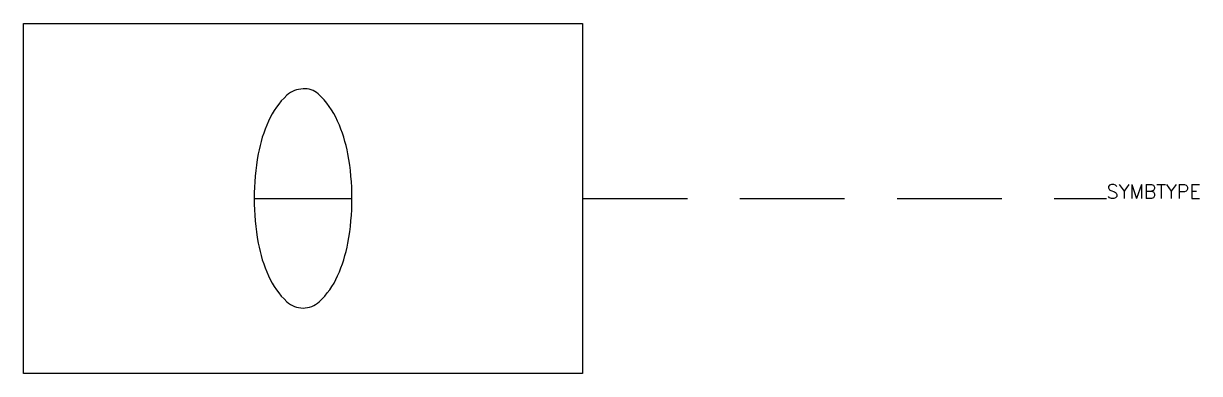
# Model space of a CAD drawing. Extents: x 334.5 to 351.3, y 135.5 to 140.5.
import ezdxf

# ---------------------------------------------------------------- set-up
doc = ezdxf.new("R2010")
doc.units = 0
doc.header["$LTSCALE"] = 6
doc.header["$MEASUREMENT"] = 0
doc.linetypes.add('HIDDEN', pattern=[0.375, 0.25, -0.125])
doc.layers.get('0').update_dxf_attribs({"linetype": 'CONTINUOUS'})
doc.layers.add('1', color=8, linetype='CONTINUOUS')
doc.layers.add('3', color=30, linetype='CONTINUOUS')
doc.styles.get("Standard").update_dxf_attribs({"font": 'simplex', "width": 0.85})

msp = doc.modelspace()

# ---------------------------------------------------------------- linework, layer by layer
at = {"layer": '1'}
msp.add_line((337.8, 138), (339.2, 138), dxfattribs=at)
at = {"layer": '1', "linetype": 'HIDDEN'}
msp.add_line((342.5, 138), (350, 138), dxfattribs=at)
at = {"layer": '1'}
msp.add_lwpolyline([(339.2, 138, 0.045823), (339.142, 138.636, 0.059412), (338.995, 139.107, 0.101131), (338.717, 139.494, 0.219221), (338.5, 139.565, 0.18898), (338.269, 139.475, 0.101131), (338.005, 139.107, 0.059412), (337.858, 138.636, 0.045823), (337.8, 138, 0.045823), (337.858, 137.364, 0.059412), (338.005, 136.893, 0.101131), (338.269, 136.525, 0.18898), (338.5, 136.435, 0.18898), (338.731, 136.525, 0.101131), (338.995, 136.893, 0.059412), (339.142, 137.364, 0.045823)], format="xyb", close=True, dxfattribs=at)
at = {"layer": '3'}
for p, q in [((334.5, 140.5), (342.5, 140.5)), ((334.5, 135.5), (334.5, 140.5)), ((342.5, 140.5), (342.5, 135.5)), ((342.5, 135.5), (334.5, 135.5))]:
    msp.add_line(p, q, dxfattribs=at)

# ---------------------------------------------------------------- texts
at = {"flags": 1}
msp.add_attdef('SYMBTYPE', (350, 138), 'GN', height=0.2, dxfattribs=at)

doc.saveas('drawing.dxf')
